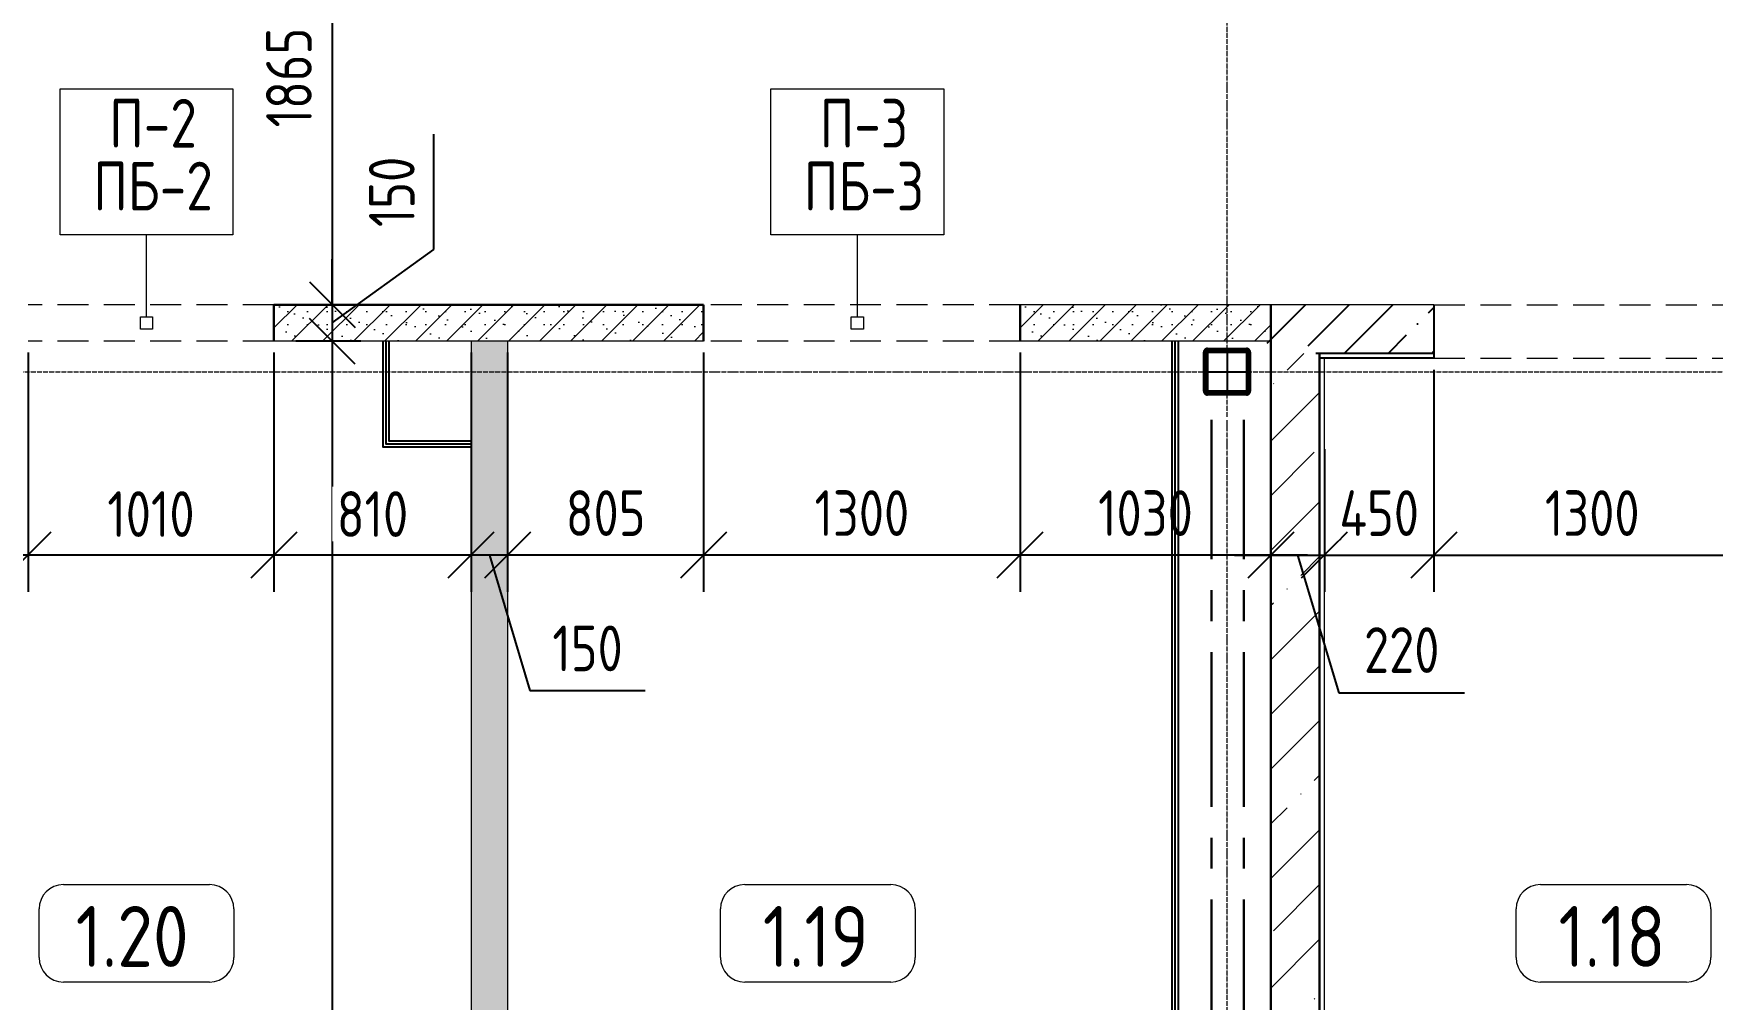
# Model space of a CAD drawing. Header units: millimetres. Extents: x -3689 to 3021565, y -698052 to -604547.
# Drawn here: x 2710195 to 2717090, y -644087 to -640123 of the extents above; entities that cross this region are included whole.
import ezdxf

# ---------------------------------------------------------------- set-up
doc = ezdxf.new("R2010")
doc.units = ezdxf.units.MM
doc.header["$PDMODE"] = 35
for name, pattern in [('_ШПТ__20_т__2_5__Линия сетки', [25, 20, -2.5, 0, -2.5]), ('CENTER', [50.8, 31.75, -6.35, 6.35, -6.35]), ('GOST2.303 5', [24, 20, -1.5, 1, -1.5]), ('невидимаяX2', [19.05, 12.7, -6.35])]:
    doc.linetypes.add(name, pattern=pattern)
doc.layers.get('0').update_dxf_attribs({"lineweight": 0})
doc.layers.get('Defpoints').update_dxf_attribs({"color": 4})
for name, color, linetype in [('_1-1_ Внутренние стены', 7, 'Continuous'), ('_4-3_ маркировка на кладочных планах АР', 7, 'Continuous'), ('Новы ГКЛ', 211, 'Continuous'), ('фундаменты кж', 7, 'Continuous')]:
    doc.layers.add(name, color=color, linetype=linetype)
doc.layers.add('Вспомогательные', color=6, linetype='Continuous', plot=False)
doc.layers.add('Линии', color=7, linetype='Continuous', lineweight=9, true_color=0x00a600)
for name, color, linetype, lineweight in [('Марки помещений', 7, 'Continuous', 20), ('ОСИ', 251, 'CENTER', 18), ('Размерные', 45, 'Continuous', 15), ('Размеры', 82, 'Continuous', 9), ('Средние', 142, 'Continuous', 30), ('Стены', 7, 'Continuous', 18), ('Стены разрез', 7, 'Continuous', 30), ('Стены штриховка', 7, 'Continuous', 30), ('Типовые аннотации', 7, 'Continuous', 18)]:
    doc.layers.add(name, color=color, linetype=linetype, lineweight=lineweight)
doc.styles.add('GOST Common_1', font='GOST_Common.ttf', dxfattribs={"width": 0.9, "height": 210})
doc.styles.add('ГОСТ 2.304', font='CS_Gost2304.shx')
doc.styles.add('стиль1', font='isocpeur.ttf')
doc.dimstyles.new('СПДС', dxfattribs={"dimscale": 100, "dimtxt": 2.5, "dimasz": 2.5, "dimexe": 2, "dimexo": 0.625, "dimgap": 1, "dimtad": 1, "dimdec": 0, "dimtxsty": 'ГОСТ 2.304', "dimblk": 'OBLIQUE', "dimblk1": 'OBLIQUE', "dimblk2": 'OBLIQUE', "dimcen": 2.5, "dimdle": 2, "dimadec": 0, "dimazin": 2, "dimtfac": 0.75, "dimtdec": 4, "dimtmove": 1, "dimatfit": 3, "dimfxl": 1, "dimtfill": 1, "dimtolj": 1, "dimarcsym": 1})

# ---------------------------------------------------------------- blocks, each defined once
blk = doc.blocks.new('050_Марка_Помещение_ОдноЗначение - Номер в прямоугольнике-676399-_О__L1_0_000_')
at = {"layer": 'Типовые аннотации', "lineweight": 9}
for p, q in [((-3, 2), (3, 2)), ((-4, -1), (-4, 1)), ((4, 1), (4, -1)), ((3, -2), (-3, -2))]:
    blk.add_line(p, q, dxfattribs=at)
for centre, start, end in [((-3, 1), 90, 180), ((3, 1), 360, 90), ((-3, -1), 180, 270), ((3, -1), 270, 0)]:
    blk.add_arc(centre, 1, start, end, dxfattribs=at)
blk = doc.blocks.new('к4')
at = {"color": 0, "linetype": 'GOST2.303 5', "lineweight": 25, "ltscale": 150}
for p, q in [((4150697.8, 536778.2), (4150697.8, 536594.2)), ((4150605.8, 536686.2), (4150789.8, 536686.2))]:
    blk.add_line(p, q, dxfattribs=at)
at = {"color": 0, "linetype": 'Continuous', "lineweight": 60, "ltscale": 150}
for p, q in [((4150607.8, 536606.2), (4150607.8, 536766.2)), ((4150612.8, 536606.2), (4150612.8, 536766.2)), ((4150617.8, 536776.2), (4150777.8, 536776.2)), ((4150617.8, 536771.2), (4150777.8, 536771.2)), ((4150782.8, 536766.2), (4150782.8, 536606.2)), ((4150787.8, 536766.2), (4150787.8, 536606.2)), ((4150777.8, 536601.2), (4150617.8, 536601.2)), ((4150777.8, 536596.2), (4150617.8, 536596.2))]:
    blk.add_line(p, q, dxfattribs=at)
for centre, radius, start, end in [((4150617.8, 536766.2), 10, 90, 180), ((4150617.8, 536766.2), 5, 90, 180), ((4150777.8, 536766.2), 10, 0, 90), ((4150777.8, 536766.2), 5, 0, 90), ((4150617.8, 536606.2), 10, 180, 270), ((4150617.8, 536606.2), 5, 180, 270), ((4150777.8, 536606.2), 5, 270, 0), ((4150777.8, 536606.2), 10, 270, 0)]:
    blk.add_arc(centre, radius, start, end, dxfattribs=at)
at = {"layer": 'Вспомогательные', "color": 0, "ltscale": 10}
blk.add_line((4150612.8, 536686.2), (4150782.8, 536686.2), dxfattribs=at)
blk = doc.blocks.new('_Oblique')
at = {"color": 0, "linetype": 'ByBlock', "lineweight": -2}
blk.add_line((-0.5, -0.5), (0.5, 0.5), dxfattribs=at)
blk = doc.blocks.new('*D429')
at = {"layer": 'Defpoints', "color": 0, "ltscale": 75, "transparency": 16777216}
for p in [(2711585.6, -639370.6), (2711421.6, -641235.6), (2711585.6, -641235.6)]:
    blk.add_point(p, dxfattribs=at)
at = {"layer": 'Размеры', "color": 0, "lineweight": -2, "ltscale": 75, "transparency": 16777216}
for p, q in [((2711421.6, -639220.6), (2711421.6, -641385.6)), ((2711538.7, -639370.6), (2711271.6, -639370.6)), ((2711538.7, -641235.6), (2711271.6, -641235.6))]:
    blk.add_line(p, q, dxfattribs=at)
at = {"layer": 'Размеры', "color": 0, "lineweight": -2, "ltscale": 75, "transparency": 16777216, "xscale": 187.5, "yscale": 187.5, "zscale": 187.5}
for p, rotation in [((2711421.6, -639370.6), 90), ((2711421.6, -641235.6), 270)]:
    blk.add_blockref('_Oblique', p, dxfattribs=dict(at, rotation=rotation))
at = {"layer": 'Размеры', "color": 0, "ltscale": 75, "transparency": 16777216, "insert": (2711243.5, -640303.1), "char_height": 187.5, "attachment_point": 5, "rotation": 90, "style": 'ГОСТ 2.304', "bg_fill": 3, "box_fill_scale": 1.1, "bg_fill_color": 256, "bg_fill_true_color": 13158600, "bg_fill_transparency": 0}
blk.add_mtext('\\A1;1865', dxfattribs=at)
blk = doc.blocks.new('*D430')
at = {"layer": 'Defpoints', "color": 0, "ltscale": 75, "transparency": 16777216}
for p in [(2711585.6, -641235.6), (2711421.6, -641385.6), (2711585.6, -641385.6)]:
    blk.add_point(p, dxfattribs=at)
at = {"layer": 'Размеры', "color": 0, "lineweight": -2, "ltscale": 75, "transparency": 16777216}
for p, q in [((2711838.6, -641009.3), (2711838.6, -640535.9)), ((2711421.6, -641310.6), (2711838.6, -641009.3)), ((2711421.6, -641235.6), (2711421.6, -641048.1)), ((2711538.7, -641235.6), (2711271.6, -641235.6)), ((2711421.6, -641235.6), (2711421.6, -641385.6)), ((2711421.6, -641235.6), (2711421.6, -641385.6)), ((2711538.7, -641385.6), (2711271.6, -641385.6)), ((2711421.6, -641385.6), (2711421.6, -641573.1))]:
    blk.add_line(p, q, dxfattribs=at)
at = {"layer": 'Размеры', "color": 0, "lineweight": -2, "ltscale": 75, "transparency": 16777216, "xscale": 187.5, "yscale": 187.5, "zscale": 187.5}
for p, rotation in [((2711421.6, -641235.6), 270), ((2711421.6, -641385.6), 90)]:
    blk.add_blockref('_Oblique', p, dxfattribs=dict(at, rotation=rotation))
at = {"layer": 'Размеры', "color": 0, "ltscale": 75, "transparency": 16777216, "insert": (2711665.9, -640772.6), "char_height": 187.5, "attachment_point": 5, "rotation": 90, "style": 'ГОСТ 2.304', "bg_fill": 3, "box_fill_scale": 1.1, "bg_fill_color": 256, "bg_fill_true_color": 13158600, "bg_fill_transparency": 0}
blk.add_mtext('\\A1;150', dxfattribs=at)
blk = doc.blocks.new('*D431')
at = {"layer": 'Defpoints', "color": 0, "ltscale": 75, "transparency": 16777216}
for p in [(2711585.6, -641385.6), (2711421.6, -647470.6), (2711585.6, -647470.6)]:
    blk.add_point(p, dxfattribs=at)
at = {"layer": 'Размеры', "color": 0, "lineweight": -2, "ltscale": 75, "transparency": 16777216}
for p, q in [((2711421.6, -641235.6), (2711421.6, -647620.6)), ((2711538.7, -641385.6), (2711271.6, -641385.6)), ((2711538.7, -647470.6), (2711271.6, -647470.6))]:
    blk.add_line(p, q, dxfattribs=at)
at = {"layer": 'Размеры', "color": 0, "lineweight": -2, "ltscale": 75, "transparency": 16777216, "xscale": 187.5, "yscale": 187.5, "zscale": 187.5}
for p, rotation in [((2711421.6, -641385.6), 90), ((2711421.6, -647470.6), 270)]:
    blk.add_blockref('_Oblique', p, dxfattribs=dict(at, rotation=rotation))
at = {"layer": 'Размеры', "color": 0, "ltscale": 75, "transparency": 16777216, "insert": (2711243.5, -644428.1), "char_height": 187.5, "attachment_point": 5, "rotation": 90, "style": 'ГОСТ 2.304', "bg_fill": 3, "box_fill_scale": 1.1, "bg_fill_color": 256, "bg_fill_true_color": 13158600, "bg_fill_transparency": 0}
blk.add_mtext('\\A1;6085', dxfattribs=at)
blk = doc.blocks.new('*D435')
at = {"layer": 'Defpoints', "color": 0, "ltscale": 75, "transparency": 16777216}
for p in [(2714246.8, -641385.6), (2715276.8, -641740.5), (2714246.8, -642263.7)]:
    blk.add_point(p, dxfattribs=at)
at = {"layer": 'Размеры', "color": 0, "lineweight": -2, "ltscale": 75, "transparency": 16777216}
for p, q in [((2714246.8, -641432.4), (2714246.8, -642413.7)), ((2715276.8, -641787.3), (2715276.8, -642413.7)), ((2715426.8, -642263.7), (2714096.8, -642263.7))]:
    blk.add_line(p, q, dxfattribs=at)
at = {"layer": 'Размеры', "color": 0, "lineweight": -2, "ltscale": 75, "transparency": 16777216, "xscale": 187.5, "yscale": 187.5, "zscale": 187.5, "rotation": 180}
blk.add_blockref('_Oblique', (2714246.8, -642263.7), dxfattribs=at)
at = {"layer": 'Размеры', "color": 0, "lineweight": -2, "ltscale": 75, "transparency": 16777216, "xscale": 187.5, "yscale": 187.5, "zscale": 187.5}
blk.add_blockref('_Oblique', (2715276.8, -642263.7), dxfattribs=at)
at = {"layer": 'Размеры', "color": 0, "ltscale": 75, "transparency": 16777216, "insert": (2714761.8, -642091.1), "char_height": 187.5, "attachment_point": 5, "style": 'ГОСТ 2.304', "bg_fill": 3, "box_fill_scale": 1.1, "bg_fill_color": 256, "bg_fill_true_color": 13158600, "bg_fill_transparency": 0}
blk.add_mtext('\\A1;1030', dxfattribs=at)
blk = doc.blocks.new('*D436')
at = {"layer": 'Defpoints', "color": 0, "ltscale": 75, "transparency": 16777216}
for p in [(2712946.8, -641385.6), (2714246.8, -641385.6), (2712946.8, -642263.7)]:
    blk.add_point(p, dxfattribs=at)
at = {"layer": 'Размеры', "color": 0, "lineweight": -2, "ltscale": 75, "transparency": 16777216}
for p, q in [((2712946.8, -641432.4), (2712946.8, -642413.7)), ((2714246.8, -641432.4), (2714246.8, -642413.7)), ((2714396.8, -642263.7), (2712796.8, -642263.7))]:
    blk.add_line(p, q, dxfattribs=at)
at = {"layer": 'Размеры', "color": 0, "lineweight": -2, "ltscale": 75, "transparency": 16777216, "xscale": 187.5, "yscale": 187.5, "zscale": 187.5, "rotation": 180}
blk.add_blockref('_Oblique', (2712946.8, -642263.7), dxfattribs=at)
at = {"layer": 'Размеры', "color": 0, "lineweight": -2, "ltscale": 75, "transparency": 16777216, "xscale": 187.5, "yscale": 187.5, "zscale": 187.5}
blk.add_blockref('_Oblique', (2714246.8, -642263.7), dxfattribs=at)
at = {"layer": 'Размеры', "color": 0, "ltscale": 75, "transparency": 16777216, "insert": (2713596.8, -642091.1), "char_height": 187.5, "attachment_point": 5, "style": 'ГОСТ 2.304', "bg_fill": 3, "box_fill_scale": 1.1, "bg_fill_color": 256, "bg_fill_true_color": 13158600, "bg_fill_transparency": 0}
blk.add_mtext('\\A1;1300', dxfattribs=at)
blk = doc.blocks.new('*D437')
at = {"layer": 'Defpoints', "color": 0, "ltscale": 75, "transparency": 16777216}
for p in [(2712141.8, -641385.6), (2712946.8, -641385.6), (2712141.8, -642263.7)]:
    blk.add_point(p, dxfattribs=at)
at = {"layer": 'Размеры', "color": 0, "lineweight": -2, "ltscale": 75, "transparency": 16777216}
for p, q in [((2712141.8, -641432.4), (2712141.8, -642413.7)), ((2712946.8, -641432.4), (2712946.8, -642413.7)), ((2713096.8, -642263.7), (2711991.8, -642263.7))]:
    blk.add_line(p, q, dxfattribs=at)
at = {"layer": 'Размеры', "color": 0, "lineweight": -2, "ltscale": 75, "transparency": 16777216, "xscale": 187.5, "yscale": 187.5, "zscale": 187.5, "rotation": 180}
blk.add_blockref('_Oblique', (2712141.8, -642263.7), dxfattribs=at)
at = {"layer": 'Размеры', "color": 0, "lineweight": -2, "ltscale": 75, "transparency": 16777216, "xscale": 187.5, "yscale": 187.5, "zscale": 187.5}
blk.add_blockref('_Oblique', (2712946.8, -642263.7), dxfattribs=at)
at = {"layer": 'Размеры', "color": 0, "ltscale": 75, "transparency": 16777216, "insert": (2712544.3, -642091.1), "char_height": 187.5, "attachment_point": 5, "style": 'ГОСТ 2.304', "bg_fill": 3, "box_fill_scale": 1.1, "bg_fill_color": 256, "bg_fill_true_color": 13158600, "bg_fill_transparency": 0}
blk.add_mtext('\\A1;805', dxfattribs=at)
blk = doc.blocks.new('*D438')
at = {"layer": 'Defpoints', "color": 0, "ltscale": 75, "transparency": 16777216}
for p in [(2711991.8, -641385.6), (2712141.8, -641385.6), (2711991.8, -642263.7)]:
    blk.add_point(p, dxfattribs=at)
at = {"layer": 'Размеры', "color": 0, "lineweight": -2, "ltscale": 75, "transparency": 16777216}
for p, q in [((2711991.8, -641432.4), (2711991.8, -642413.7)), ((2712141.8, -641432.4), (2712141.8, -642413.7)), ((2712291.8, -642263.7), (2711841.8, -642263.7)), ((2712066.8, -642263.7), (2712233.4, -642819.1)), ((2712233.4, -642819.1), (2712706.8, -642819.1))]:
    blk.add_line(p, q, dxfattribs=at)
at = {"layer": 'Размеры', "color": 0, "lineweight": -2, "ltscale": 75, "transparency": 16777216, "xscale": 187.5, "yscale": 187.5, "zscale": 187.5, "rotation": 180}
blk.add_blockref('_Oblique', (2711991.8, -642263.7), dxfattribs=at)
at = {"layer": 'Размеры', "color": 0, "lineweight": -2, "ltscale": 75, "transparency": 16777216, "xscale": 187.5, "yscale": 187.5, "zscale": 187.5}
blk.add_blockref('_Oblique', (2712141.8, -642263.7), dxfattribs=at)
at = {"layer": 'Размеры', "color": 0, "ltscale": 75, "transparency": 16777216, "insert": (2712470.1, -642646.5), "char_height": 187.5, "attachment_point": 5, "style": 'ГОСТ 2.304', "bg_fill": 3, "box_fill_scale": 1.1, "bg_fill_color": 256, "bg_fill_true_color": 13158600, "bg_fill_transparency": 0}
blk.add_mtext('\\A1;150', dxfattribs=at)
blk = doc.blocks.new('*D439')
at = {"layer": 'Defpoints', "color": 0, "ltscale": 75, "transparency": 16777216}
for p in [(2711181.8, -641385.6), (2711991.8, -641385.6), (2711181.8, -642263.7)]:
    blk.add_point(p, dxfattribs=at)
at = {"layer": 'Размеры', "color": 0, "lineweight": -2, "ltscale": 75, "transparency": 16777216}
for p, q in [((2711181.8, -641432.4), (2711181.8, -642413.7)), ((2711991.8, -641432.4), (2711991.8, -642413.7)), ((2712141.8, -642263.7), (2711031.8, -642263.7))]:
    blk.add_line(p, q, dxfattribs=at)
at = {"layer": 'Размеры', "color": 0, "lineweight": -2, "ltscale": 75, "transparency": 16777216, "xscale": 187.5, "yscale": 187.5, "zscale": 187.5, "rotation": 180}
blk.add_blockref('_Oblique', (2711181.8, -642263.7), dxfattribs=at)
at = {"layer": 'Размеры', "color": 0, "lineweight": -2, "ltscale": 75, "transparency": 16777216, "xscale": 187.5, "yscale": 187.5, "zscale": 187.5}
blk.add_blockref('_Oblique', (2711991.8, -642263.7), dxfattribs=at)
at = {"layer": 'Размеры', "color": 0, "ltscale": 75, "transparency": 16777216, "insert": (2711586.8, -642095), "char_height": 187.5, "attachment_point": 5, "style": 'ГОСТ 2.304', "bg_fill": 3, "box_fill_scale": 1.1, "bg_fill_color": 256, "bg_fill_true_color": 13158600, "bg_fill_transparency": 0}
blk.add_mtext('\\A1;810', dxfattribs=at)
blk = doc.blocks.new('*D440')
at = {"layer": 'Defpoints', "color": 0, "ltscale": 75, "transparency": 16777216}
for p in [(2710171.8, -641385.6), (2711181.8, -641385.6), (2710171.8, -642263.7)]:
    blk.add_point(p, dxfattribs=at)
at = {"layer": 'Размеры', "color": 0, "lineweight": -2, "ltscale": 75, "transparency": 16777216}
for p, q in [((2710171.8, -641432.4), (2710171.8, -642413.7)), ((2711181.8, -641432.4), (2711181.8, -642413.7)), ((2711331.8, -642263.7), (2710021.8, -642263.7))]:
    blk.add_line(p, q, dxfattribs=at)
at = {"layer": 'Размеры', "color": 0, "lineweight": -2, "ltscale": 75, "transparency": 16777216, "xscale": 187.5, "yscale": 187.5, "zscale": 187.5, "rotation": 180}
blk.add_blockref('_Oblique', (2710171.8, -642263.7), dxfattribs=at)
at = {"layer": 'Размеры', "color": 0, "lineweight": -2, "ltscale": 75, "transparency": 16777216, "xscale": 187.5, "yscale": 187.5, "zscale": 187.5}
blk.add_blockref('_Oblique', (2711181.8, -642263.7), dxfattribs=at)
at = {"layer": 'Размеры', "color": 0, "ltscale": 75, "transparency": 16777216, "insert": (2710676.8, -642095), "char_height": 187.5, "attachment_point": 5, "style": 'ГОСТ 2.304', "bg_fill": 3, "box_fill_scale": 1.1, "bg_fill_color": 256, "bg_fill_true_color": 13158600, "bg_fill_transparency": 0}
blk.add_mtext('\\A1;1010', dxfattribs=at)
blk = doc.blocks.new('*D441')
at = {"layer": 'Defpoints', "color": 0, "ltscale": 75, "transparency": 16777216}
for p in [(2708916.8, -641385.6), (2710171.8, -641385.6), (2708916.8, -642263.7)]:
    blk.add_point(p, dxfattribs=at)
at = {"layer": 'Размеры', "color": 0, "lineweight": -2, "ltscale": 75, "transparency": 16777216}
for p, q in [((2708916.8, -641432.4), (2708916.8, -642413.7)), ((2710171.8, -641432.4), (2710171.8, -642413.7)), ((2710321.8, -642263.7), (2708766.8, -642263.7))]:
    blk.add_line(p, q, dxfattribs=at)
at = {"layer": 'Размеры', "color": 0, "lineweight": -2, "ltscale": 75, "transparency": 16777216, "xscale": 187.5, "yscale": 187.5, "zscale": 187.5, "rotation": 180}
blk.add_blockref('_Oblique', (2708916.8, -642263.7), dxfattribs=at)
at = {"layer": 'Размеры', "color": 0, "lineweight": -2, "ltscale": 75, "transparency": 16777216, "xscale": 187.5, "yscale": 187.5, "zscale": 187.5}
blk.add_blockref('_Oblique', (2710171.8, -642263.7), dxfattribs=at)
at = {"layer": 'Размеры', "color": 0, "ltscale": 75, "transparency": 16777216, "insert": (2709544.3, -642083.8), "char_height": 187.5, "attachment_point": 5, "style": 'ГОСТ 2.304', "bg_fill": 3, "box_fill_scale": 1.1, "bg_fill_color": 256, "bg_fill_true_color": 13158600, "bg_fill_transparency": 0}
blk.add_mtext('\\A1;1255', dxfattribs=at)
blk = doc.blocks.new('*D457')
at = {"layer": 'Defpoints', "color": 0, "ltscale": 75, "transparency": 16777216}
for p in [(2715276.8, -641708.6), (2715496.8, -641782.4), (2715496.8, -642263.7)]:
    blk.add_point(p, dxfattribs=at)
at = {"layer": 'Размеры', "color": 0, "lineweight": -2, "ltscale": 75, "transparency": 16777216}
for p, q in [((2715276.8, -641755.4), (2715276.8, -642413.7)), ((2715496.8, -641829.2), (2715496.8, -642413.7)), ((2715126.8, -642263.7), (2715646.8, -642263.7)), ((2715386.8, -642263.7), (2715556.4, -642829.3)), ((2715556.4, -642829.3), (2716072.1, -642829.3))]:
    blk.add_line(p, q, dxfattribs=at)
at = {"layer": 'Размеры', "color": 0, "lineweight": -2, "ltscale": 75, "transparency": 16777216, "xscale": 187.5, "yscale": 187.5, "zscale": 187.5, "rotation": 180}
blk.add_blockref('_Oblique', (2715276.8, -642263.7), dxfattribs=at)
at = {"layer": 'Размеры', "color": 0, "lineweight": -2, "ltscale": 75, "transparency": 16777216, "xscale": 187.5, "yscale": 187.5, "zscale": 187.5}
blk.add_blockref('_Oblique', (2715496.8, -642263.7), dxfattribs=at)
at = {"layer": 'Размеры', "color": 0, "ltscale": 75, "transparency": 16777216, "insert": (2715814.2, -642653.3), "char_height": 187.5, "attachment_point": 5, "style": 'ГОСТ 2.304', "bg_fill": 3, "box_fill_scale": 1.1, "bg_fill_color": 256, "bg_fill_true_color": 13158600, "bg_fill_transparency": 0}
blk.add_mtext('\\A1;220', dxfattribs=at)
blk = doc.blocks.new('*D458')
at = {"layer": 'Defpoints', "color": 0, "ltscale": 75, "transparency": 16777216}
for p in [(2715946.8, -641455.6), (2715496.8, -641782.4), (2715946.8, -642263.7)]:
    blk.add_point(p, dxfattribs=at)
at = {"layer": 'Размеры', "color": 0, "lineweight": -2, "ltscale": 75, "transparency": 16777216}
for p, q in [((2715946.8, -641502.4), (2715946.8, -642413.7)), ((2715496.8, -641829.2), (2715496.8, -642413.7)), ((2715346.8, -642263.7), (2716096.8, -642263.7))]:
    blk.add_line(p, q, dxfattribs=at)
at = {"layer": 'Размеры', "color": 0, "ltscale": 75, "transparency": 16777216, "insert": (2715721.8, -642091.1), "char_height": 187.5, "attachment_point": 5, "style": 'ГОСТ 2.304', "bg_fill": 3, "box_fill_scale": 1.1, "bg_fill_color": 256, "bg_fill_true_color": 13158600, "bg_fill_transparency": 0}
blk.add_mtext('\\A1;450', dxfattribs=at)
at = {"layer": 'Размеры', "color": 0, "lineweight": -2, "ltscale": 75, "transparency": 16777216, "xscale": 187.5, "yscale": 187.5, "zscale": 187.5, "rotation": 180}
blk.add_blockref('_Oblique', (2715496.8, -642263.7), dxfattribs=at)
at = {"layer": 'Размеры', "color": 0, "lineweight": -2, "ltscale": 75, "transparency": 16777216, "xscale": 187.5, "yscale": 187.5, "zscale": 187.5}
blk.add_blockref('_Oblique', (2715946.8, -642263.7), dxfattribs=at)
blk = doc.blocks.new('*D459')
at = {"layer": 'Defpoints', "color": 0, "ltscale": 75, "transparency": 16777216}
for p in [(2715946.8, -641455.6), (2717246.8, -641455.6), (2717246.8, -642263.7)]:
    blk.add_point(p, dxfattribs=at)
at = {"layer": 'Размеры', "color": 0, "lineweight": -2, "ltscale": 75, "transparency": 16777216}
for p, q in [((2715946.8, -641502.4), (2715946.8, -642413.7)), ((2717246.8, -641502.4), (2717246.8, -642413.7)), ((2715796.8, -642263.7), (2717396.8, -642263.7))]:
    blk.add_line(p, q, dxfattribs=at)
at = {"layer": 'Размеры', "color": 0, "lineweight": -2, "ltscale": 75, "transparency": 16777216, "xscale": 187.5, "yscale": 187.5, "zscale": 187.5, "rotation": 180}
blk.add_blockref('_Oblique', (2715946.8, -642263.7), dxfattribs=at)
at = {"layer": 'Размеры', "color": 0, "lineweight": -2, "ltscale": 75, "transparency": 16777216, "xscale": 187.5, "yscale": 187.5, "zscale": 187.5}
blk.add_blockref('_Oblique', (2717246.8, -642263.7), dxfattribs=at)
at = {"layer": 'Размеры', "color": 0, "ltscale": 75, "transparency": 16777216, "insert": (2716596.8, -642091.1), "char_height": 187.5, "attachment_point": 5, "style": 'ГОСТ 2.304', "bg_fill": 3, "box_fill_scale": 1.1, "bg_fill_color": 256, "bg_fill_true_color": 13158600, "bg_fill_transparency": 0}
blk.add_mtext('\\A1;1300', dxfattribs=at)

msp = doc.modelspace()

# ---------------------------------------------------------------- hatches: boundary and pattern name
at = {"layer": 'Стены штриховка', "lineweight": 9}
h = msp.add_hatch(dxfattribs=at)
h.set_pattern_fill('FP_3', color=256, style=0, pattern_type=2)
h.set_pattern_definition([(45, (2673191.76, -647510.56), (-224.5064, 224.5064), []), (45, (2673416.27, -647510.56), (-224.5064, 224.5064), [396.875, -79.375, 3.353, -76.022])])
h.paths.add_polyline_path([(2715476.7647, -647635.5597), (2715476.7647, -641435.5597), (2715276.7647, -641435.5597), (2715276.7647, -647635.5597)], flags=0)
at = {"layer": 'фундаменты кж'}
h = msp.add_hatch(dxfattribs=at)
h.set_pattern_fill('ANSI35', color=0, scale=40)
h.set_pattern_definition([(45, (2676096.76, -647510.56), (-179.6051, 179.6051), []), (45, (2676276.37, -647510.56), (-179.6051, 179.6051), [317.5, -63.5, 0, -63.5])])
edge = h.paths.add_edge_path()
edge.add_line((2718196.7647, -647545.5597), (2717196.7647, -647545.5597))
edge.add_line((2717196.7647, -647545.5597), (2717205.7647, -647545.5597))
edge.add_line((2717205.7647, -647545.5597), (2717307.7647, -647545.5597))
edge.add_arc((2717307.7647, -647554.5597), 9, 0, 90, ccw=False)
edge.add_line((2717316.7647, -647554.5597), (2717316.7647, -647656.5597))
edge.add_line((2717316.7647, -647656.5597), (2718196.7647, -647656.5597))
edge.add_line((2718196.7647, -647656.5597), (2718196.7647, -647545.5597))
edge = h.paths.add_edge_path()
edge.add_arc((2715885.7647, -647554.5597), 9, 90, 180, ccw=False)
edge.add_line((2715885.7647, -647545.5597), (2715476.7647, -647545.5597))
edge.add_line((2715476.7647, -647545.5597), (2715476.7647, -647510.5597))
edge.add_line((2715476.7647, -647510.5597), (2715276.7647, -647510.5597))
edge.add_line((2715276.7647, -647510.5597), (2715276.7647, -647635.5597))
edge.add_line((2715276.7647, -647635.5597), (2715276.7647, -647652.5597))
edge.add_arc((2715268.7647, -647652.5597), 8, -90, 0, ccw=False)
edge.add_line((2715268.7647, -647660.5597), (2715877.7025, -647660.5597))
edge.add_arc((2715885.7647, -647656.5597), 9, 180, 206.38779996, ccw=False)
edge.add_line((2715876.7647, -647656.5597), (2715876.7647, -647554.5597))
h.paths.add_polyline_path([(2715946.7647, -641235.5597), (2715261.7647, -641235.5597), (2715261.7647, -641435.5597), (2715946.7647, -641435.5597)])

# ---------------------------------------------------------------- linework, layer by layer
for p, q in [((2711181.7647, -641335.5597), (2711181.7647, -641315.5597)), ((2714246.7647, -641335.5597), (2714246.7647, -641315.5597)), ((2711991.7647, -641385.5597), (2711991.7647, -647656.5597)), ((2712141.7647, -641385.5597), (2712141.7647, -647656.5597))]:
    msp.add_line(p, q)
at = {"layer": '_4-3_ маркировка на кладочных планах АР', "color": 94, "linetype": 'Continuous', "lineweight": 0}
for p, q in [((2710303.529, -640348.7647), (2711012.8885, -640348.7647)), ((2710303.529, -640948.7647), (2710303.529, -640348.7647)), ((2711012.8885, -640348.7647), (2711012.8885, -640948.7647)), ((2713223.529, -640348.7647), (2713932.8885, -640348.7647)), ((2713223.529, -640948.7647), (2713223.529, -640348.7647)), ((2713932.8885, -640348.7647), (2713932.8885, -640948.7647)), ((2711012.8885, -640948.7647), (2710303.529, -640948.7647)), ((2710658.2088, -641285.5597), (2710658.2088, -640948.7647)), ((2713932.8885, -640948.7647), (2713223.529, -640948.7647)), ((2713578.2088, -641285.5597), (2713578.2088, -640948.7647)), ((2710633.2088, -641285.5597), (2710683.2088, -641285.5597)), ((2710633.2088, -641335.5597), (2710633.2088, -641285.5597)), ((2710683.2088, -641285.5597), (2710683.2088, -641335.5597)), ((2713553.2088, -641285.5597), (2713603.2088, -641285.5597)), ((2713553.2088, -641335.5597), (2713553.2088, -641285.5597)), ((2713603.2088, -641285.5597), (2713603.2088, -641335.5597)), ((2710683.2088, -641335.5597), (2710633.2088, -641335.5597)), ((2713603.2088, -641335.5597), (2713553.2088, -641335.5597))]:
    msp.add_line(p, q, dxfattribs=at)
at = {"layer": 'Линии', "color": 7}
msp.add_line((2715496.7647, -647415.5597), (2715496.7647, -641455.5597), dxfattribs=at)
at = {"layer": 'ОСИ', "linetype": '_ШПТ__20_т__2_5__Линия сетки'}
for p, q in [((2715096.7647, -641696.0597), (2715096.7647, -634187.5211)), ((2671454.2388, -641510.5597), (2722843.4447, -641510.5597)), ((2715096.7647, -651518.5254), (2715096.7647, -641708.5597))]:
    msp.add_line(p, q, dxfattribs=at)
at = {"layer": 'Средние', "linetype": 'CENTER', "ltscale": 20}
for p, q in [((2715033.2647, -647360.5597), (2715033.2647, -641708.5597)), ((2715165.2647, -647360.5597), (2715165.2647, -641708.5597))]:
    msp.add_line(p, q, dxfattribs=at)
at = {"layer": 'Стены', "linetype": 'невидимаяX2', "ltscale": 10}
for p, q in [((2711181.7647, -641235.5597), (2710171.7647, -641235.5597)), ((2714246.7647, -641235.5597), (2712946.7647, -641235.5597)), ((2715946.7647, -641235.5597), (2717246.7647, -641235.5597)), ((2711181.7647, -641385.5597), (2710171.7647, -641385.5597)), ((2714246.7647, -641385.5597), (2712946.7647, -641385.5597)), ((2715946.7647, -641455.5597), (2717246.7647, -641455.5597))]:
    msp.add_line(p, q, dxfattribs=at)
at = {"layer": 'Стены', "lineweight": 18}
for p, q in [((2712946.7647, -641235.5597), (2711181.7647, -641235.5597)), ((2715946.7647, -641235.5597), (2714246.7647, -641235.5597)), ((2712946.7647, -641385.5597), (2711181.7647, -641385.5597)), ((2715276.7647, -641385.5597), (2714246.7647, -641385.5597))]:
    msp.add_line(p, q, dxfattribs=at)
at = {"layer": 'Стены разрез'}
for p, q in [((2712946.7647, -641235.5597), (2711181.7647, -641235.5597)), ((2711181.7647, -641235.5597), (2711181.7647, -641385.5597)), ((2712946.7647, -641385.5597), (2712946.7647, -641235.5597)), ((2714246.7647, -641235.5597), (2714246.7647, -641315.5597)), ((2714246.7647, -641235.5597), (2714246.7647, -641385.5597)), ((2715276.7647, -647635.5597), (2715276.7647, -641235.5597)), ((2715476.7647, -647456.5597), (2715476.7647, -641435.5597))]:
    msp.add_line(p, q, dxfattribs=at)
at = {"layer": 'фундаменты кж'}
for p, q in [((2715946.7647, -641235.5597), (2715946.7647, -641435.5597)), ((2715946.7647, -641435.5597), (2715461.7647, -641435.5597)), ((2715946.7647, -641455.5597), (2715481.7647, -641455.5597)), ((2715946.7647, -641435.5597), (2715946.7647, -641455.5597))]:
    msp.add_line(p, q, dxfattribs=at)

# ---------------------------------------------------------------- block references
at = {"layer": 'Марки помещений', "xscale": 99.99999999999993, "yscale": 99.99999999999993, "zscale": 99.99999999999993}
for p in [(2710617.3582, -643815.9324), (2713415.8548, -643815.9324), (2716684.1638, -643815.9324)]:
    msp.add_blockref('050_Марка_Помещение_ОдноЗначение - Номер в прямоугольнике-676399-_О__L1_0_000_', p, dxfattribs=at)
at = {"layer": 'Размерные', "color": 0}
msp.add_blockref('к4', (-1435601.0139, -1178196.7891), dxfattribs=at)

# ---------------------------------------------------------------- texts
at = {"layer": '_4-3_ маркировка на кладочных планах АР', "lineweight": 5, "char_height": 200, "attachment_point": 2, "style": 'стиль1'}
for s, insert in [('\\A1;\\pxqc,t0,20;{\\W0.8;П-2 \\H0.66x;\\S^  ;\\S^  ;}', (2710803.529, -640390.6947)), ('\\A1;\\pxqc,t0,20;{\\W0.8;П-3 \\H0.66x;\\S^  ;\\S^  ;}', (2713723.529, -640390.6947)), ('\\A1;\\pxqc,t0,20;{\\W0.8;ПБ-2 \\H0.66x;\\S^  ;\\S^  ;}', (2710803.529, -640648.7647)), ('\\A1;\\pxqc,t0,20;{\\W0.8;ПБ-3 \\H0.66x;\\S^  ;\\S^  ;}', (2713723.529, -640648.7647))]:
    msp.add_mtext(s, dxfattribs=dict(at, insert=insert))
at = {"layer": 'Марки помещений', "lineweight": 9, "char_height": 250, "attachment_point": 1, "style": 'GOST Common_1'}
for s, insert, width in [('1.20', (2710367.4601, -643703.82), 606.07575), ('1.19', (2713189.8067, -643703.82), 548.35425), ('1.18', (2716458.1157, -643703.82), 548.35425)]:
    msp.add_mtext(s, dxfattribs=dict(at, insert=insert, width=width))

# ---------------------------------------------------------------- next in the draw order: dimensions: what is measured, and where the dimension line sits
at = {"layer": 'Размеры', "ltscale": 75}
dim = msp.add_linear_dim(base=(2711421.5677, -641235.5597), p1=(2711585.5887, -639370.5597), p2=(2711585.5887, -641235.5597), angle=90, dimstyle='СПДС', override={"dimscale": 75}, dxfattribs=at)
dim.commit()
dim.dimension.update_dxf_attribs({"geometry": '*D429', "text_midpoint": (2711243.5088, -640303.0597)})
dim = msp.add_linear_dim(base=(2714246.7647, -642263.7412), p1=(2715276.7647, -641740.4579), p2=(2714246.7647, -641385.5597), dimstyle='СПДС', override={"dimscale": 75}, dxfattribs=at)
dim.commit()
dim.dimension.update_dxf_attribs({"geometry": '*D435', "text_midpoint": (2714761.7647, -642091.1079)})

# ---------------------------------------------------------------- next in the draw order: dimensions: what is measured, and where the dimension line sits
dim = msp.add_linear_dim(base=(2711421.5677, -641385.5597), p1=(2711585.5887, -641235.5597), p2=(2711585.5887, -641385.5597), angle=90, dimstyle='СПДС', override={"dimscale": 75}, dxfattribs=at)
dim.commit()
dim.dimension.update_dxf_attribs({"geometry": '*D430', "text_midpoint": (2711838.58, -640934.3395), "dimtype": 160})
for base, p1, p2, picture, middle in [((2712946.7647, -642263.7412), (2714246.7647, -641385.5597), (2712946.7647, -641385.5597), '*D436', (2713596.7647, -642091.1079)), ((2715496.7647, -642263.7412), (2715276.7647, -641708.5597), (2715496.7647, -641782.3618), '*D457', (2715631.4255, -642653.2651))]:
    dim = msp.add_linear_dim(base=base, p1=p1, p2=p2, dimstyle='СПДС', override={"dimscale": 75}, dxfattribs=at)
    dim.commit()
    dim.dimension.update_dxf_attribs({"geometry": picture, "text_midpoint": middle})

# ---------------------------------------------------------------- next in the draw order: hatches: boundary and pattern name
at = {"layer": '_1-1_ Внутренние стены', "linetype": 'Continuous', "lineweight": 0, "true_color": 0x000000}
h = msp.add_hatch(dxfattribs=at)
h.set_pattern_fill('ГАЗОБЕТОН_0004', color=18, style=0, pattern_type=2)
h.set_pattern_definition([(45, (2757378.48, -651910.73), (-63.63961, 63.63961), []), (90, (2757314.84, -651847.09), (-81, 0), [0, -54, 0, -81]), (155, (2757378.48, -651783.45), (34.23208, 73.41093), [0, -39.6, 0, -68.4])])
h.paths.add_polyline_path([(2714246.7647, -641235.5597), (2714246.7647, -641385.5597), (2715276.7647, -641385.5597), (2715276.7647, -641235.5597)])

# ---------------------------------------------------------------- next in the draw order: dimensions: what is measured, and where the dimension line sits
at = {"layer": 'Размеры', "ltscale": 75}
dim = msp.add_linear_dim(base=(2711421.5677, -647470.5597), p1=(2711585.5887, -641385.5597), p2=(2711585.5887, -647470.5597), angle=90, dimstyle='СПДС', override={"dimscale": 75}, dxfattribs=at)
dim.commit()
dim.dimension.update_dxf_attribs({"geometry": '*D431', "text_midpoint": (2711243.5088, -644428.0597)})
dim = msp.add_linear_dim(base=(2712141.7647, -642263.7412), p1=(2712946.7647, -641385.5597), p2=(2712141.7647, -641385.5597), dimstyle='СПДС', override={"dimscale": 75}, dxfattribs=at)
dim.commit()
dim.dimension.update_dxf_attribs({"geometry": '*D437', "text_midpoint": (2712544.2647, -642091.1079)})
dim = msp.add_linear_dim(base=(2715946.7647, -642263.7412), p1=(2715496.7647, -641782.3618), p2=(2715946.7647, -641455.5597), dimstyle='СПДС', override={"dimscale": 75}, dxfattribs=at)
dim.commit()
dim.dimension.update_dxf_attribs({"geometry": '*D458', "text_midpoint": (2715721.7647, -642263.7412), "dimtype": 160})

# ---------------------------------------------------------------- next in the draw order: dimensions: what is measured, and where the dimension line sits
for base, p1, p2, picture, middle in [((2711991.7647, -642263.7412), (2712141.7647, -641385.5597), (2711991.7647, -641385.5597), '*D438', (2712308.3846, -642646.5077)), ((2717246.7647, -642263.7412), (2715946.7647, -641455.5597), (2717246.7647, -641455.5597), '*D459', (2716596.7647, -642091.1079))]:
    dim = msp.add_linear_dim(base=base, p1=p1, p2=p2, dimstyle='СПДС', override={"dimscale": 75}, dxfattribs=at)
    dim.commit()
    dim.dimension.update_dxf_attribs({"geometry": picture, "text_midpoint": middle})

# ---------------------------------------------------------------- next in the draw order: dimensions: what is measured, and where the dimension line sits
dim = msp.add_linear_dim(base=(2711181.7647, -642263.7412), p1=(2711991.7647, -641385.5597), p2=(2711181.7647, -641385.5597), dimstyle='СПДС', override={"dimscale": 75}, dxfattribs=at)
dim.commit()
dim.dimension.update_dxf_attribs({"geometry": '*D439', "text_midpoint": (2711586.7647, -642094.9912)})

# ---------------------------------------------------------------- next in the draw order: hatches: boundary and pattern name
at = {"layer": '_1-1_ Внутренние стены', "linetype": 'Continuous', "lineweight": 0, "true_color": 0x000000}
h = msp.add_hatch(dxfattribs=at)
h.set_pattern_fill('ГАЗОБЕТОН_0004', color=18, style=0, pattern_type=2)
h.set_pattern_definition([(45, (2755123.48, -655033.73), (-63.63961, 63.63961), []), (90, (2755059.84, -654970.09), (-81, 0), [0, -54, 0, -81]), (155, (2755123.48, -654906.45), (34.23208, 73.41093), [0, -39.6, 0, -68.4])])
h.paths.add_polyline_path([(2711991.7647, -647636.5597), (2711991.7647, -641381.5597), (2712141.7647, -641381.5597), (2712141.7647, -647636.5597)])

# ---------------------------------------------------------------- next in the draw order: linework, layer by layer
at = {"layer": 'Новы ГКЛ'}
for points in [[(2711628.8971, -641385.5597), (2711628.8971, -641818.7183), (2711991.7647, -641818.7183)], [(2711641.3971, -641385.5597), (2711641.3971, -641806.2183), (2711991.7647, -641806.2183)], [(2711653.8971, -641385.5597), (2711653.8971, -641793.7183), (2711991.7647, -641793.7183)], [(2714870.4218, -641385.5597), (2714870.4218, -647310.8503), (2712141.7647, -647310.8503)], [(2714882.9218, -641385.5597), (2714882.9218, -647323.3503), (2712141.7647, -647323.3503)], [(2714895.4218, -641385.5597), (2714895.4218, -647335.8503), (2712141.7647, -647335.8503)]]:
    msp.add_lwpolyline(points, dxfattribs=at)

# ---------------------------------------------------------------- next in the draw order: dimensions: what is measured, and where the dimension line sits
at = {"layer": 'Размеры', "ltscale": 75}
dim = msp.add_linear_dim(base=(2710171.7647, -642263.7412), p1=(2711181.7647, -641385.5597), p2=(2710171.7647, -641385.5597), dimstyle='СПДС', override={"dimscale": 75}, dxfattribs=at)
dim.commit()
dim.dimension.update_dxf_attribs({"geometry": '*D440', "text_midpoint": (2710676.7647, -642094.9912)})

# ---------------------------------------------------------------- next in the draw order: hatches: boundary and pattern name
at = {"layer": '_1-1_ Внутренние стены', "linetype": 'Continuous', "lineweight": 0, "true_color": 0x000000}
h = msp.add_hatch(dxfattribs=at)
h.set_pattern_fill('ГАЗОБЕТОН_0004', color=18, style=0, pattern_type=2)
h.set_pattern_definition([(45, (2754313.48, -651910.73), (-63.63961, 63.63961), []), (90, (2754249.84, -651847.09), (-81, 0), [0, -54, 0, -81]), (155, (2754313.48, -651783.45), (34.23208, 73.41093), [0, -39.6, 0, -68.4])])
h.paths.add_polyline_path([(2711181.7647, -641235.5597), (2711181.7647, -641385.5597), (2712946.7647, -641385.5597), (2712946.7647, -641235.5597)])

# ---------------------------------------------------------------- next in the draw order: dimensions: what is measured, and where the dimension line sits
at = {"layer": 'Размеры', "ltscale": 75}
dim = msp.add_linear_dim(base=(2708916.7647, -642263.7412), p1=(2710171.7647, -641385.5597), p2=(2708916.7647, -641385.5597), dimstyle='СПДС', override={"dimscale": 75}, dxfattribs=at)
dim.commit()
dim.dimension.update_dxf_attribs({"geometry": '*D441', "text_midpoint": (2709544.2647, -642083.846)})

doc.saveas('drawing.dxf')
